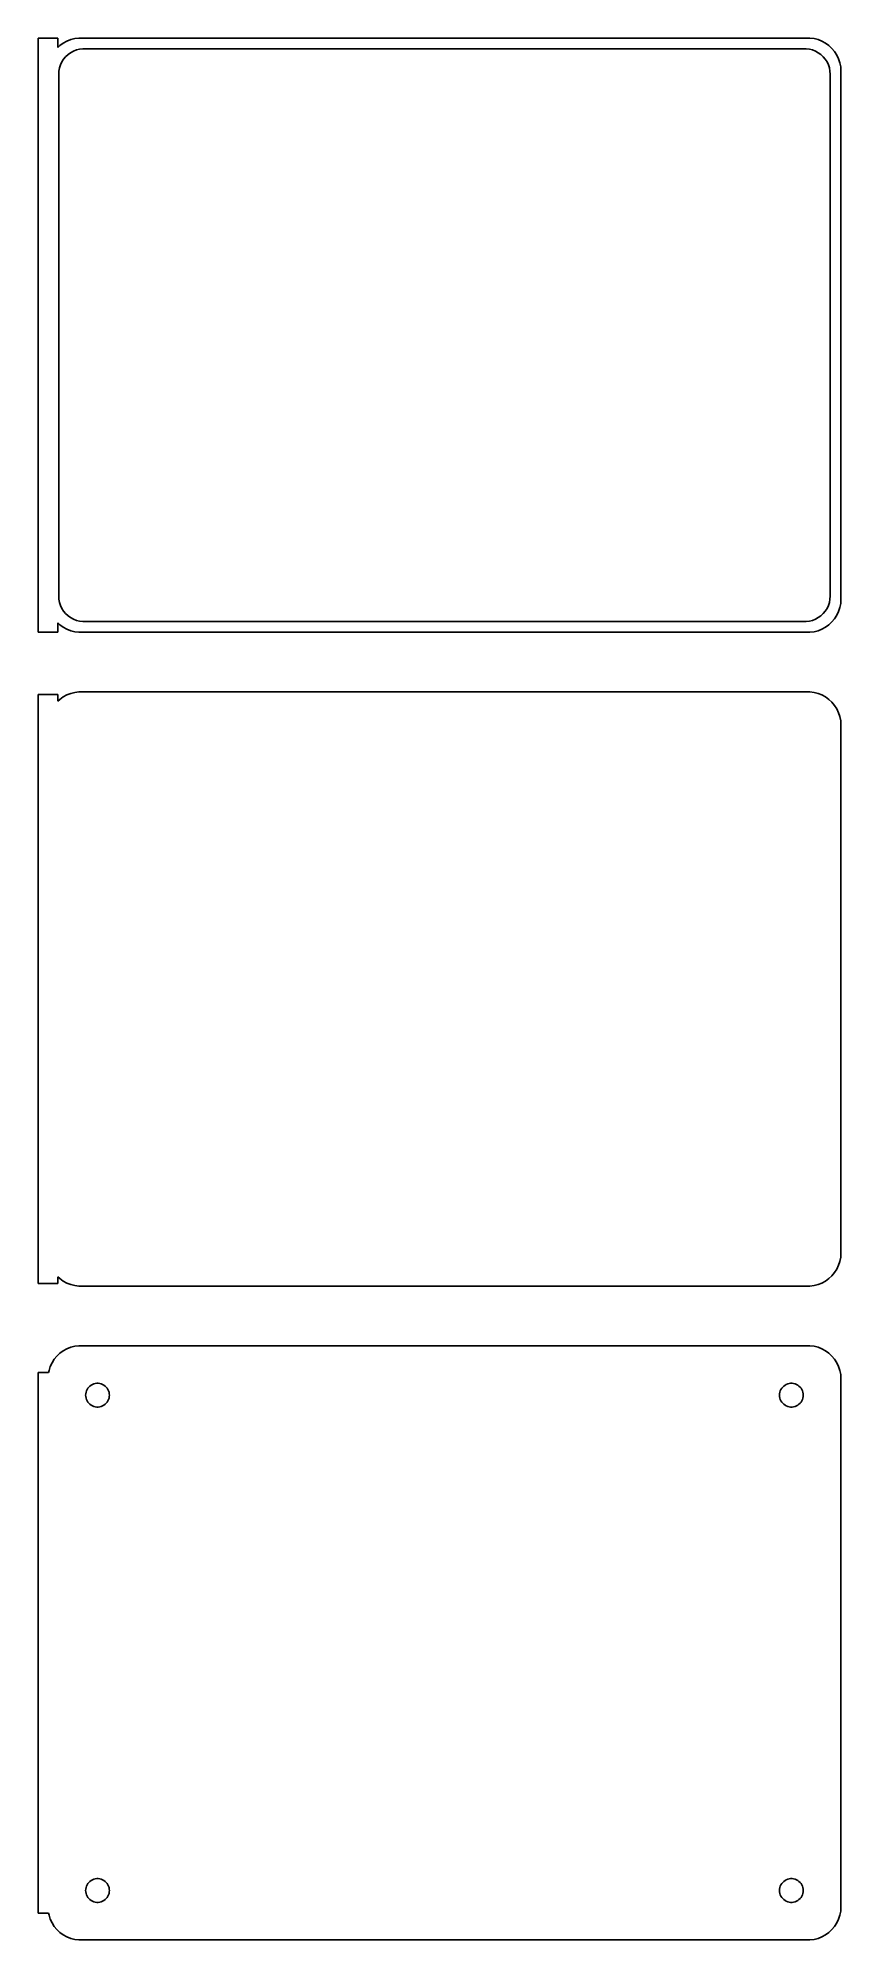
# Model space of a CAD drawing. Header units: metres. Extents: x -62 to 60, y 153 to 441.
import ezdxf

# ---------------------------------------------------------------- set-up
doc = ezdxf.new("R2010")
doc.units = ezdxf.units.M

msp = doc.modelspace()

# ---------------------------------------------------------------- linework, layer by layer
for p, q in [((-58.5, 440.99), (-61.5, 440.99)), ((-61.5, 440.99), (-61.5, 351.01)), ((-58.5, 439.559), (-58.5, 440.99)), ((-56.5451, 440.755), (-57.1289, 440.524)), ((-55.9369, 440.911), (-56.5451, 440.755)), ((-55.3139, 440.99), (-55.9369, 440.911)), ((55.3139, 440.99), (-55.3139, 440.99)), ((55.9369, 440.911), (55.3139, 440.99)), ((56.5451, 440.755), (55.9369, 440.911)), ((57.1289, 440.524), (56.5451, 440.755)), ((-58.1871, 439.853), (-58.5, 439.559)), ((-57.6791, 440.222), (-58.1871, 439.853)), ((-57.8936, 437.366), (-57.633, 437.776)), ((-57.1289, 440.524), (-57.6791, 440.222)), ((-57.633, 437.776), (-57.323, 438.151)), ((-57.323, 438.151), (-56.9685, 438.484)), ((-56.9685, 438.484), (-56.5751, 438.77)), ((-56.5751, 438.77), (-56.1489, 439.004)), ((-56.1489, 439.004), (-55.6967, 439.183)), ((-55.6967, 439.183), (-55.2256, 439.304)), ((-55.2256, 439.304), (-54.7432, 439.365)), ((-54.7432, 439.365), (54.7432, 439.365)), ((54.7432, 439.365), (55.2256, 439.304)), ((55.2256, 439.304), (55.6967, 439.183)), ((55.6967, 439.183), (56.1489, 439.004)), ((56.1489, 439.004), (56.5751, 438.77)), ((56.5751, 438.77), (56.9685, 438.484)), ((56.9685, 438.484), (57.323, 438.151)), ((57.6791, 440.222), (57.1289, 440.524)), ((57.323, 438.151), (57.633, 437.776)), ((57.633, 437.776), (57.8936, 437.366)), ((58.1871, 439.853), (57.6791, 440.222)), ((58.6448, 439.423), (58.1871, 439.853)), ((59.0451, 438.939), (58.6448, 439.423)), ((59.3815, 438.409), (59.0451, 438.939)), ((59.6489, 437.841), (59.3815, 438.409)), ((59.8429, 437.243), (59.6489, 437.841)), ((-58.3726, 435.5), (-58.3421, 435.985)), ((-58.3726, 356.5), (-58.3726, 435.5)), ((-58.3421, 435.985), (-58.251, 436.463)), ((-58.251, 436.463), (-58.1007, 436.926)), ((-58.1007, 436.926), (-57.8936, 437.366)), ((57.8936, 437.366), (58.1007, 436.926)), ((58.1007, 436.926), (58.251, 436.463)), ((58.251, 436.463), (58.3421, 435.985)), ((58.3421, 435.985), (58.3726, 435.5)), ((58.3726, 435.5), (58.3726, 356.5)), ((59.9606, 436.627), (59.8429, 437.243)), ((60, 436), (59.9606, 436.627)), ((60, 356), (60, 436)), ((-58.3421, 356.015), (-58.3726, 356.5)), ((-58.251, 355.537), (-58.3421, 356.015)), ((-58.1007, 355.074), (-58.251, 355.537)), ((-57.8936, 354.634), (-58.1007, 355.074)), ((-57.633, 354.224), (-57.8936, 354.634)), ((-57.323, 353.849), (-57.633, 354.224)), ((57.633, 354.224), (57.323, 353.849)), ((57.8936, 354.634), (57.633, 354.224)), ((58.1007, 355.074), (57.8936, 354.634)), ((58.251, 355.537), (58.1007, 355.074)), ((58.3421, 356.015), (58.251, 355.537)), ((58.3726, 356.5), (58.3421, 356.015)), ((59.6489, 354.159), (59.8429, 354.757)), ((59.8429, 354.757), (59.9606, 355.373)), ((59.9606, 355.373), (60, 356)), ((-58.5, 352.441), (-58.1871, 352.147)), ((-58.5, 351.01), (-58.5, 352.441)), ((-58.1871, 352.147), (-57.6791, 351.778)), ((-57.6791, 351.778), (-57.1289, 351.476)), ((-56.9685, 353.516), (-57.323, 353.849)), ((-57.1289, 351.476), (-56.5451, 351.245)), ((-56.5751, 353.23), (-56.9685, 353.516)), ((-56.1489, 352.996), (-56.5751, 353.23)), ((-55.6967, 352.817), (-56.1489, 352.996)), ((-55.2256, 352.696), (-55.6967, 352.817)), ((-54.7432, 352.635), (-55.2256, 352.696)), ((54.7432, 352.635), (-54.7432, 352.635)), ((55.2256, 352.696), (54.7432, 352.635)), ((55.6967, 352.817), (55.2256, 352.696)), ((56.1489, 352.996), (55.6967, 352.817)), ((56.5751, 353.23), (56.1489, 352.996)), ((56.5451, 351.245), (57.1289, 351.476)), ((56.9685, 353.516), (56.5751, 353.23)), ((57.323, 353.849), (56.9685, 353.516)), ((57.1289, 351.476), (57.6791, 351.778)), ((57.6791, 351.778), (58.1871, 352.147)), ((58.1871, 352.147), (58.6448, 352.577)), ((58.6448, 352.577), (59.0451, 353.061)), ((59.0451, 353.061), (59.3815, 353.591)), ((59.3815, 353.591), (59.6489, 354.159)), ((-61.5, 351.01), (-58.5, 351.01)), ((-56.5451, 351.245), (-55.9369, 351.089)), ((-55.9369, 351.089), (-55.3139, 351.01)), ((-55.3139, 351.01), (55.3139, 351.01)), ((55.3139, 351.01), (55.9369, 351.089)), ((55.9369, 351.089), (56.5451, 351.245)), ((-58.5, 341.615), (-61.5, 341.615)), ((-61.5, 341.615), (-61.5, 252.385)), ((-58.5, 340.559), (-58.5, 341.615)), ((-58.1871, 340.853), (-58.5, 340.559)), ((-57.6791, 341.222), (-58.1871, 340.853)), ((-57.1289, 341.524), (-57.6791, 341.222)), ((-56.5451, 341.755), (-57.1289, 341.524)), ((-55.9369, 341.911), (-56.5451, 341.755)), ((-55.3139, 341.99), (-55.9369, 341.911)), ((55.3139, 341.99), (-55.3139, 341.99)), ((55.9369, 341.911), (55.3139, 341.99)), ((56.5451, 341.755), (55.9369, 341.911)), ((57.1289, 341.524), (56.5451, 341.755)), ((57.6791, 341.222), (57.1289, 341.524)), ((58.1871, 340.853), (57.6791, 341.222)), ((58.6448, 340.423), (58.1871, 340.853)), ((59.0451, 339.939), (58.6448, 340.423)), ((59.3815, 339.409), (59.0451, 339.939)), ((59.6489, 338.841), (59.3815, 339.409)), ((59.8429, 338.243), (59.6489, 338.841)), ((59.9606, 337.627), (59.8429, 338.243)), ((60, 337), (59.9606, 337.627)), ((60, 257), (60, 337)), ((59.8429, 255.757), (59.9606, 256.373)), ((59.9606, 256.373), (60, 257)), ((-58.5, 252.385), (-58.5, 253.441)), ((-58.5, 253.441), (-58.1871, 253.147)), ((58.1871, 253.147), (58.6448, 253.577)), ((58.6448, 253.577), (59.0451, 254.061)), ((59.0451, 254.061), (59.3815, 254.591)), ((59.3815, 254.591), (59.6489, 255.159)), ((59.6489, 255.159), (59.8429, 255.757)), ((-61.5, 252.385), (-58.5, 252.385)), ((-58.1871, 253.147), (-57.6791, 252.778)), ((-57.6791, 252.778), (-57.1289, 252.476)), ((-57.1289, 252.476), (-56.5451, 252.245)), ((-56.5451, 252.245), (-55.9369, 252.089)), ((-55.9369, 252.089), (-55.3139, 252.01)), ((-55.3139, 252.01), (55.3139, 252.01)), ((55.3139, 252.01), (55.9369, 252.089)), ((55.9369, 252.089), (56.5451, 252.245)), ((56.5451, 252.245), (57.1289, 252.476)), ((57.1289, 252.476), (57.6791, 252.778)), ((57.6791, 252.778), (58.1871, 253.147)), ((-57.6791, 242.222), (-58.1871, 241.853)), ((-57.1289, 242.524), (-57.6791, 242.222)), ((-56.5451, 242.755), (-57.1289, 242.524)), ((-55.9369, 242.911), (-56.5451, 242.755)), ((-55.3139, 242.99), (-55.9369, 242.911)), ((55.3139, 242.99), (-55.3139, 242.99)), ((55.9369, 242.911), (55.3139, 242.99)), ((56.5451, 242.755), (55.9369, 242.911)), ((57.1289, 242.524), (56.5451, 242.755)), ((57.6791, 242.222), (57.1289, 242.524)), ((58.1871, 241.853), (57.6791, 242.222)), ((-59.8429, 239.243), (-59.9, 238.944)), ((-59.6489, 239.841), (-59.8429, 239.243)), ((-59.3815, 240.409), (-59.6489, 239.841)), ((-59.0451, 240.939), (-59.3815, 240.409)), ((-58.6448, 241.423), (-59.0451, 240.939)), ((-58.1871, 241.853), (-58.6448, 241.423)), ((58.6448, 241.423), (58.1871, 241.853)), ((59.0451, 240.939), (58.6448, 241.423)), ((59.3815, 240.409), (59.0451, 240.939)), ((59.6489, 239.841), (59.3815, 240.409)), ((59.8429, 239.243), (59.6489, 239.841)), ((59.9606, 238.627), (59.8429, 239.243)), ((-59.9, 238.944), (-61.5, 238.944)), ((-61.5, 238.944), (-61.5, 157.056)), ((-54.2434, 235.948), (-54.1736, 236.163)), ((-54.1736, 236.163), (-54.0773, 236.367)), ((-54.0773, 236.367), (-53.9562, 236.558)), ((-53.9562, 236.558), (-53.8121, 236.732)), ((-53.8121, 236.732), (-53.6474, 236.887)), ((-53.6474, 236.887), (-53.4645, 237.02)), ((-53.4645, 237.02), (-53.2664, 237.129)), ((-53.2664, 237.129), (-53.0562, 237.212)), ((-53.0562, 237.212), (-52.8373, 237.268)), ((-52.8373, 237.268), (-52.613, 237.296)), ((-52.613, 237.296), (-52.387, 237.296)), ((-52.387, 237.296), (-52.1627, 237.268)), ((-52.1627, 237.268), (-51.9438, 237.212)), ((-51.9438, 237.212), (-51.7336, 237.129)), ((-51.7336, 237.129), (-51.5355, 237.02)), ((-51.5355, 237.02), (-51.3526, 236.887)), ((-51.3526, 236.887), (-51.1879, 236.732)), ((-51.1879, 236.732), (-51.0438, 236.558)), ((-51.0438, 236.558), (-50.9226, 236.367)), ((-50.9226, 236.367), (-50.8264, 236.163)), ((-50.8264, 236.163), (-50.7565, 235.948)), ((50.7565, 235.948), (50.8264, 236.163)), ((50.8264, 236.163), (50.9226, 236.367)), ((50.9226, 236.367), (51.0438, 236.558)), ((51.0438, 236.558), (51.1879, 236.732)), ((51.1879, 236.732), (51.3526, 236.887)), ((51.3526, 236.887), (51.5355, 237.02)), ((51.5355, 237.02), (51.7336, 237.129)), ((51.7336, 237.129), (51.9438, 237.212)), ((51.9438, 237.212), (52.1627, 237.268)), ((52.1627, 237.268), (52.387, 237.296)), ((52.387, 237.296), (52.613, 237.296)), ((52.613, 237.296), (52.8373, 237.268)), ((52.8373, 237.268), (53.0562, 237.212)), ((53.0562, 237.212), (53.2664, 237.129)), ((53.2664, 237.129), (53.4645, 237.02)), ((53.4645, 237.02), (53.6474, 236.887)), ((53.6474, 236.887), (53.8121, 236.732)), ((53.8121, 236.732), (53.9562, 236.558)), ((53.9562, 236.558), (54.0773, 236.367)), ((54.0773, 236.367), (54.1736, 236.163)), ((54.1736, 236.163), (54.2434, 235.948)), ((60, 238), (59.9606, 238.627)), ((60, 158), (60, 238)), ((-54.3, 235.5), (-54.2858, 235.726)), ((-54.2858, 235.274), (-54.3, 235.5)), ((-54.2858, 235.726), (-54.2434, 235.948)), ((-54.2434, 235.052), (-54.2858, 235.274)), ((-54.1736, 234.837), (-54.2434, 235.052)), ((-54.0773, 234.633), (-54.1736, 234.837)), ((-53.9562, 234.442), (-54.0773, 234.633)), ((-53.8121, 234.268), (-53.9562, 234.442)), ((-53.6474, 234.113), (-53.8121, 234.268)), ((-53.4645, 233.98), (-53.6474, 234.113)), ((-53.2664, 233.871), (-53.4645, 233.98)), ((-53.0562, 233.788), (-53.2664, 233.871)), ((-52.8373, 233.732), (-53.0562, 233.788)), ((-52.613, 233.704), (-52.8373, 233.732)), ((-52.387, 233.704), (-52.613, 233.704)), ((-52.1627, 233.732), (-52.387, 233.704)), ((-51.9438, 233.788), (-52.1627, 233.732)), ((-51.7336, 233.871), (-51.9438, 233.788)), ((-51.5355, 233.98), (-51.7336, 233.871)), ((-51.3526, 234.113), (-51.5355, 233.98)), ((-51.1879, 234.268), (-51.3526, 234.113)), ((-51.0438, 234.442), (-51.1879, 234.268)), ((-50.9226, 234.633), (-51.0438, 234.442)), ((-50.8264, 234.837), (-50.9226, 234.633)), ((-50.7565, 235.052), (-50.8264, 234.837)), ((-50.7565, 235.948), (-50.7142, 235.726)), ((-50.7142, 235.274), (-50.7565, 235.052)), ((-50.7142, 235.726), (-50.7, 235.5)), ((-50.7, 235.5), (-50.7142, 235.274)), ((50.7, 235.5), (50.7142, 235.726)), ((50.7142, 235.274), (50.7, 235.5)), ((50.7142, 235.726), (50.7565, 235.948)), ((50.7565, 235.052), (50.7142, 235.274)), ((50.8264, 234.837), (50.7565, 235.052)), ((50.9226, 234.633), (50.8264, 234.837)), ((51.0438, 234.442), (50.9226, 234.633)), ((51.1879, 234.268), (51.0438, 234.442)), ((51.3526, 234.113), (51.1879, 234.268)), ((51.5355, 233.98), (51.3526, 234.113)), ((51.7336, 233.871), (51.5355, 233.98)), ((51.9438, 233.788), (51.7336, 233.871)), ((52.1627, 233.732), (51.9438, 233.788)), ((52.387, 233.704), (52.1627, 233.732)), ((52.613, 233.704), (52.387, 233.704)), ((52.8373, 233.732), (52.613, 233.704)), ((53.0562, 233.788), (52.8373, 233.732)), ((53.2664, 233.871), (53.0562, 233.788)), ((53.4645, 233.98), (53.2664, 233.871)), ((53.6474, 234.113), (53.4645, 233.98)), ((53.8121, 234.268), (53.6474, 234.113)), ((53.9562, 234.442), (53.8121, 234.268)), ((54.0773, 234.633), (53.9562, 234.442)), ((54.1736, 234.837), (54.0773, 234.633)), ((54.2434, 235.052), (54.1736, 234.837)), ((54.2434, 235.948), (54.2858, 235.726)), ((54.2858, 235.274), (54.2434, 235.052)), ((54.2858, 235.726), (54.3, 235.5)), ((54.3, 235.5), (54.2858, 235.274)), ((-54.1736, 161.163), (-54.0773, 161.367)), ((-54.0773, 161.367), (-53.9562, 161.558)), ((-53.9562, 161.558), (-53.8121, 161.732)), ((-53.8121, 161.732), (-53.6474, 161.887)), ((-53.6474, 161.887), (-53.4645, 162.02)), ((-53.4645, 162.02), (-53.2664, 162.129)), ((-53.2664, 162.129), (-53.0562, 162.212)), ((-53.0562, 162.212), (-52.8373, 162.268)), ((-52.8373, 162.268), (-52.613, 162.296)), ((-52.613, 162.296), (-52.387, 162.296)), ((-52.387, 162.296), (-52.1627, 162.268)), ((-52.1627, 162.268), (-51.9438, 162.212)), ((-51.9438, 162.212), (-51.7336, 162.129)), ((-51.7336, 162.129), (-51.5355, 162.02)), ((-51.5355, 162.02), (-51.3526, 161.887)), ((-51.3526, 161.887), (-51.1879, 161.732)), ((-51.1879, 161.732), (-51.0438, 161.558)), ((-51.0438, 161.558), (-50.9226, 161.367)), ((-50.9226, 161.367), (-50.8264, 161.163)), ((50.8264, 161.163), (50.9226, 161.367)), ((50.9226, 161.367), (51.0438, 161.558)), ((51.0438, 161.558), (51.1879, 161.732)), ((51.1879, 161.732), (51.3526, 161.887)), ((51.3526, 161.887), (51.5355, 162.02)), ((51.5355, 162.02), (51.7336, 162.129)), ((51.7336, 162.129), (51.9438, 162.212)), ((51.9438, 162.212), (52.1627, 162.268)), ((52.1627, 162.268), (52.387, 162.296)), ((52.387, 162.296), (52.613, 162.296)), ((52.613, 162.296), (52.8373, 162.268)), ((52.8373, 162.268), (53.0562, 162.212)), ((53.0562, 162.212), (53.2664, 162.129)), ((53.2664, 162.129), (53.4645, 162.02)), ((53.4645, 162.02), (53.6474, 161.887)), ((53.6474, 161.887), (53.8121, 161.732)), ((53.8121, 161.732), (53.9562, 161.558)), ((53.9562, 161.558), (54.0773, 161.367)), ((54.0773, 161.367), (54.1736, 161.163)), ((-54.3, 160.5), (-54.2858, 160.726)), ((-54.2858, 160.274), (-54.3, 160.5)), ((-54.2858, 160.726), (-54.2434, 160.948)), ((-54.2434, 160.052), (-54.2858, 160.274)), ((-54.2434, 160.948), (-54.1736, 161.163)), ((-54.1736, 159.837), (-54.2434, 160.052)), ((-54.0773, 159.633), (-54.1736, 159.837)), ((-53.9562, 159.442), (-54.0773, 159.633)), ((-53.8121, 159.268), (-53.9562, 159.442)), ((-53.6474, 159.113), (-53.8121, 159.268)), ((-53.4645, 158.98), (-53.6474, 159.113)), ((-53.2664, 158.871), (-53.4645, 158.98)), ((-53.0562, 158.788), (-53.2664, 158.871)), ((-52.8373, 158.732), (-53.0562, 158.788)), ((-52.613, 158.704), (-52.8373, 158.732)), ((-52.387, 158.704), (-52.613, 158.704)), ((-52.1627, 158.732), (-52.387, 158.704)), ((-51.9438, 158.788), (-52.1627, 158.732)), ((-51.7336, 158.871), (-51.9438, 158.788)), ((-51.5355, 158.98), (-51.7336, 158.871)), ((-51.3526, 159.113), (-51.5355, 158.98)), ((-51.1879, 159.268), (-51.3526, 159.113)), ((-51.0438, 159.442), (-51.1879, 159.268)), ((-50.9226, 159.633), (-51.0438, 159.442)), ((-50.8264, 159.837), (-50.9226, 159.633)), ((-50.8264, 161.163), (-50.7565, 160.948)), ((-50.7565, 160.052), (-50.8264, 159.837)), ((-50.7565, 160.948), (-50.7142, 160.726)), ((-50.7142, 160.274), (-50.7565, 160.052)), ((-50.7142, 160.726), (-50.7, 160.5)), ((-50.7, 160.5), (-50.7142, 160.274)), ((50.7, 160.5), (50.7142, 160.726)), ((50.7142, 160.274), (50.7, 160.5)), ((50.7142, 160.726), (50.7565, 160.948)), ((50.7565, 160.052), (50.7142, 160.274)), ((50.7565, 160.948), (50.8264, 161.163)), ((50.8264, 159.837), (50.7565, 160.052)), ((50.9226, 159.633), (50.8264, 159.837)), ((51.0438, 159.442), (50.9226, 159.633)), ((51.1879, 159.268), (51.0438, 159.442)), ((51.3526, 159.113), (51.1879, 159.268)), ((51.5355, 158.98), (51.3526, 159.113)), ((51.7336, 158.871), (51.5355, 158.98)), ((51.9438, 158.788), (51.7336, 158.871)), ((52.1627, 158.732), (51.9438, 158.788)), ((52.387, 158.704), (52.1627, 158.732)), ((52.613, 158.704), (52.387, 158.704)), ((52.8373, 158.732), (52.613, 158.704)), ((53.0562, 158.788), (52.8373, 158.732)), ((53.2664, 158.871), (53.0562, 158.788)), ((53.4645, 158.98), (53.2664, 158.871)), ((53.6474, 159.113), (53.4645, 158.98)), ((53.8121, 159.268), (53.6474, 159.113)), ((53.9562, 159.442), (53.8121, 159.268)), ((54.0773, 159.633), (53.9562, 159.442)), ((54.1736, 159.837), (54.0773, 159.633)), ((54.1736, 161.163), (54.2434, 160.948)), ((54.2434, 160.052), (54.1736, 159.837)), ((54.2434, 160.948), (54.2858, 160.726)), ((54.2858, 160.274), (54.2434, 160.052)), ((54.2858, 160.726), (54.3, 160.5)), ((54.3, 160.5), (54.2858, 160.274)), ((-61.5, 157.056), (-59.9, 157.056)), ((-59.9, 157.056), (-59.8429, 156.757)), ((-59.8429, 156.757), (-59.6489, 156.159)), ((-59.6489, 156.159), (-59.3815, 155.591)), ((-59.3815, 155.591), (-59.0451, 155.061)), ((59.0451, 155.061), (59.3815, 155.591)), ((59.3815, 155.591), (59.6489, 156.159)), ((59.6489, 156.159), (59.8429, 156.757)), ((59.8429, 156.757), (59.9606, 157.373)), ((59.9606, 157.373), (60, 158)), ((-59.0451, 155.061), (-58.6448, 154.577)), ((-58.6448, 154.577), (-58.1871, 154.147)), ((-58.1871, 154.147), (-57.6791, 153.778)), ((-57.6791, 153.778), (-57.1289, 153.476)), ((-57.1289, 153.476), (-56.5451, 153.245)), ((-56.5451, 153.245), (-55.9369, 153.089)), ((-55.9369, 153.089), (-55.3139, 153.01)), ((-55.3139, 153.01), (55.3139, 153.01)), ((55.3139, 153.01), (55.9369, 153.089)), ((55.9369, 153.089), (56.5451, 153.245)), ((56.5451, 153.245), (57.1289, 153.476)), ((57.1289, 153.476), (57.6791, 153.778)), ((57.6791, 153.778), (58.1871, 154.147)), ((58.1871, 154.147), (58.6448, 154.577)), ((58.6448, 154.577), (59.0451, 155.061))]:
    msp.add_line(p, q)

doc.saveas('drawing.dxf')
